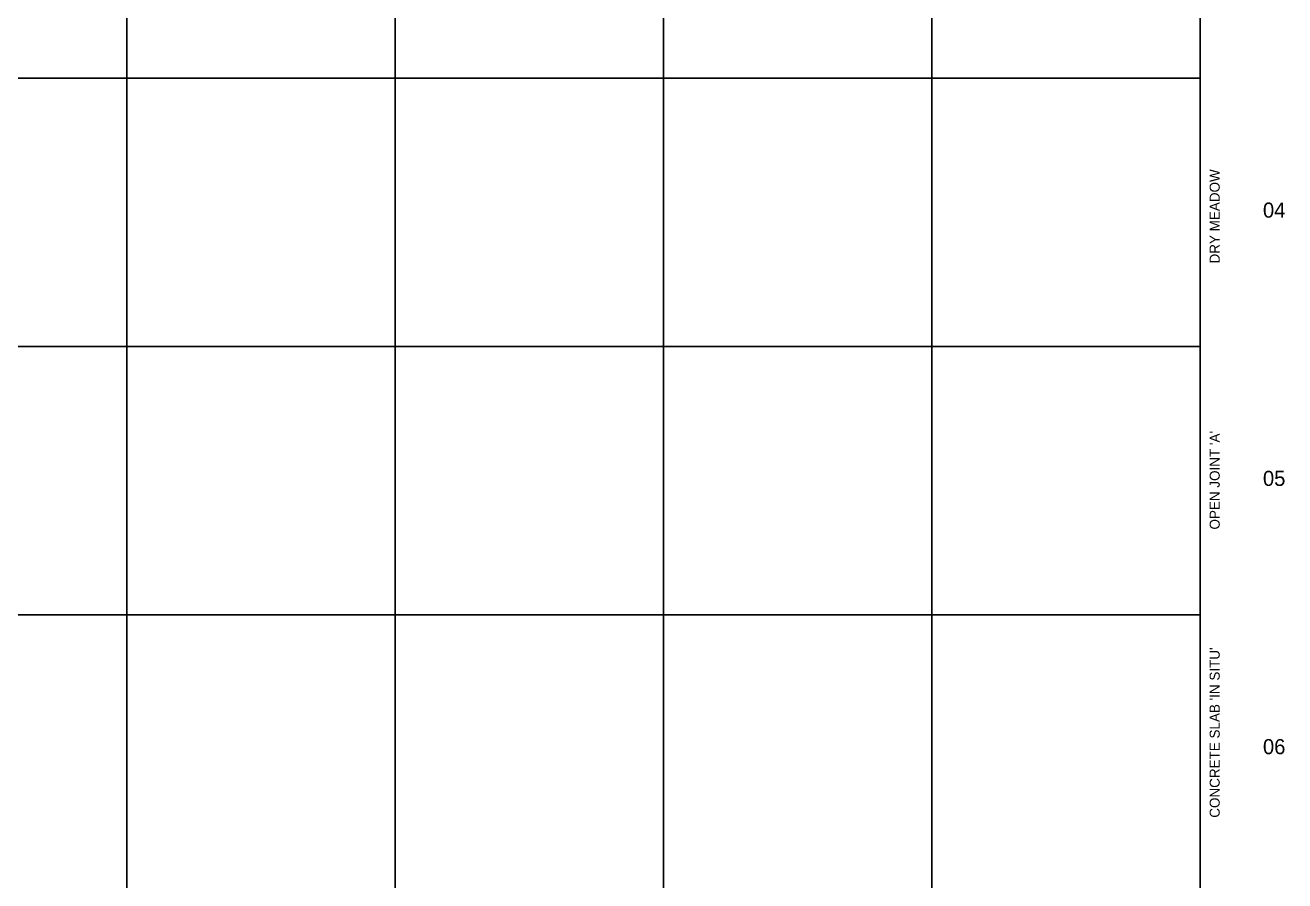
# Model space of a CAD drawing. Header units: metres. Extents: x -325 to 301, y -147 to 149.
# Drawn here: x 98.45 to 145.38, y 63.54 to 95.43 of the extents above; entities that cross this region are included whole.
import ezdxf

# ---------------------------------------------------------------- set-up
doc = ezdxf.new("R2010")
doc.units = ezdxf.units.M
doc.layers.add('-aux', color=50, linetype='Continuous', plot=False)
doc.layers.add('EIT_0 Llegenda', color=7, linetype='Continuous')
doc.styles.add('x-llegenda materials$0$ENGRAVERS', font='TT0586M.TTF')

msp = doc.modelspace()

# ---------------------------------------------------------------- linework, layer by layer
at = {"layer": '-aux'}
for points in [[(102.234, 3.457), (102.234, 133.457)], [(112.234, 3.457), (112.234, 133.457)], [(122.234, 3.457), (122.234, 133.457)], [(132.234, 3.457), (132.234, 133.457)], [(142.234, 3.457), (142.234, 133.457)], [(12.234, 93.457), (142.234, 93.457)], [(12.234, 83.457), (142.234, 83.457)], [(12.234, 73.457), (142.234, 73.457)]]:
    msp.add_lwpolyline(points, dxfattribs=at)

# ---------------------------------------------------------------- texts
at = {"layer": 'EIT_0 Llegenda', "char_height": 0.375, "width": 19.2101, "attachment_point": 9, "rotation": 90, "style": 'x-llegenda materials$0$ENGRAVERS'}
for s, insert in [('DRY MEADOW', (142.962, 90.061)), ("OPEN JOINT 'A'", (142.962, 80.308)), ("CONCRETE SLAB 'IN SITU'", (142.962, 72.24))]:
    msp.add_mtext(s, dxfattribs=dict(at, insert=insert))
at = {"layer": 'EIT_0 Llegenda', "char_height": 0.5625, "width": 28.81515, "attachment_point": 3, "style": 'x-llegenda materials$0$ENGRAVERS'}
for s, insert in [('04', (145.404, 88.822)), ('05', (145.404, 78.822)), ('06', (145.404, 68.822))]:
    msp.add_mtext(s, dxfattribs=dict(at, insert=insert))

doc.saveas('drawing.dxf')
